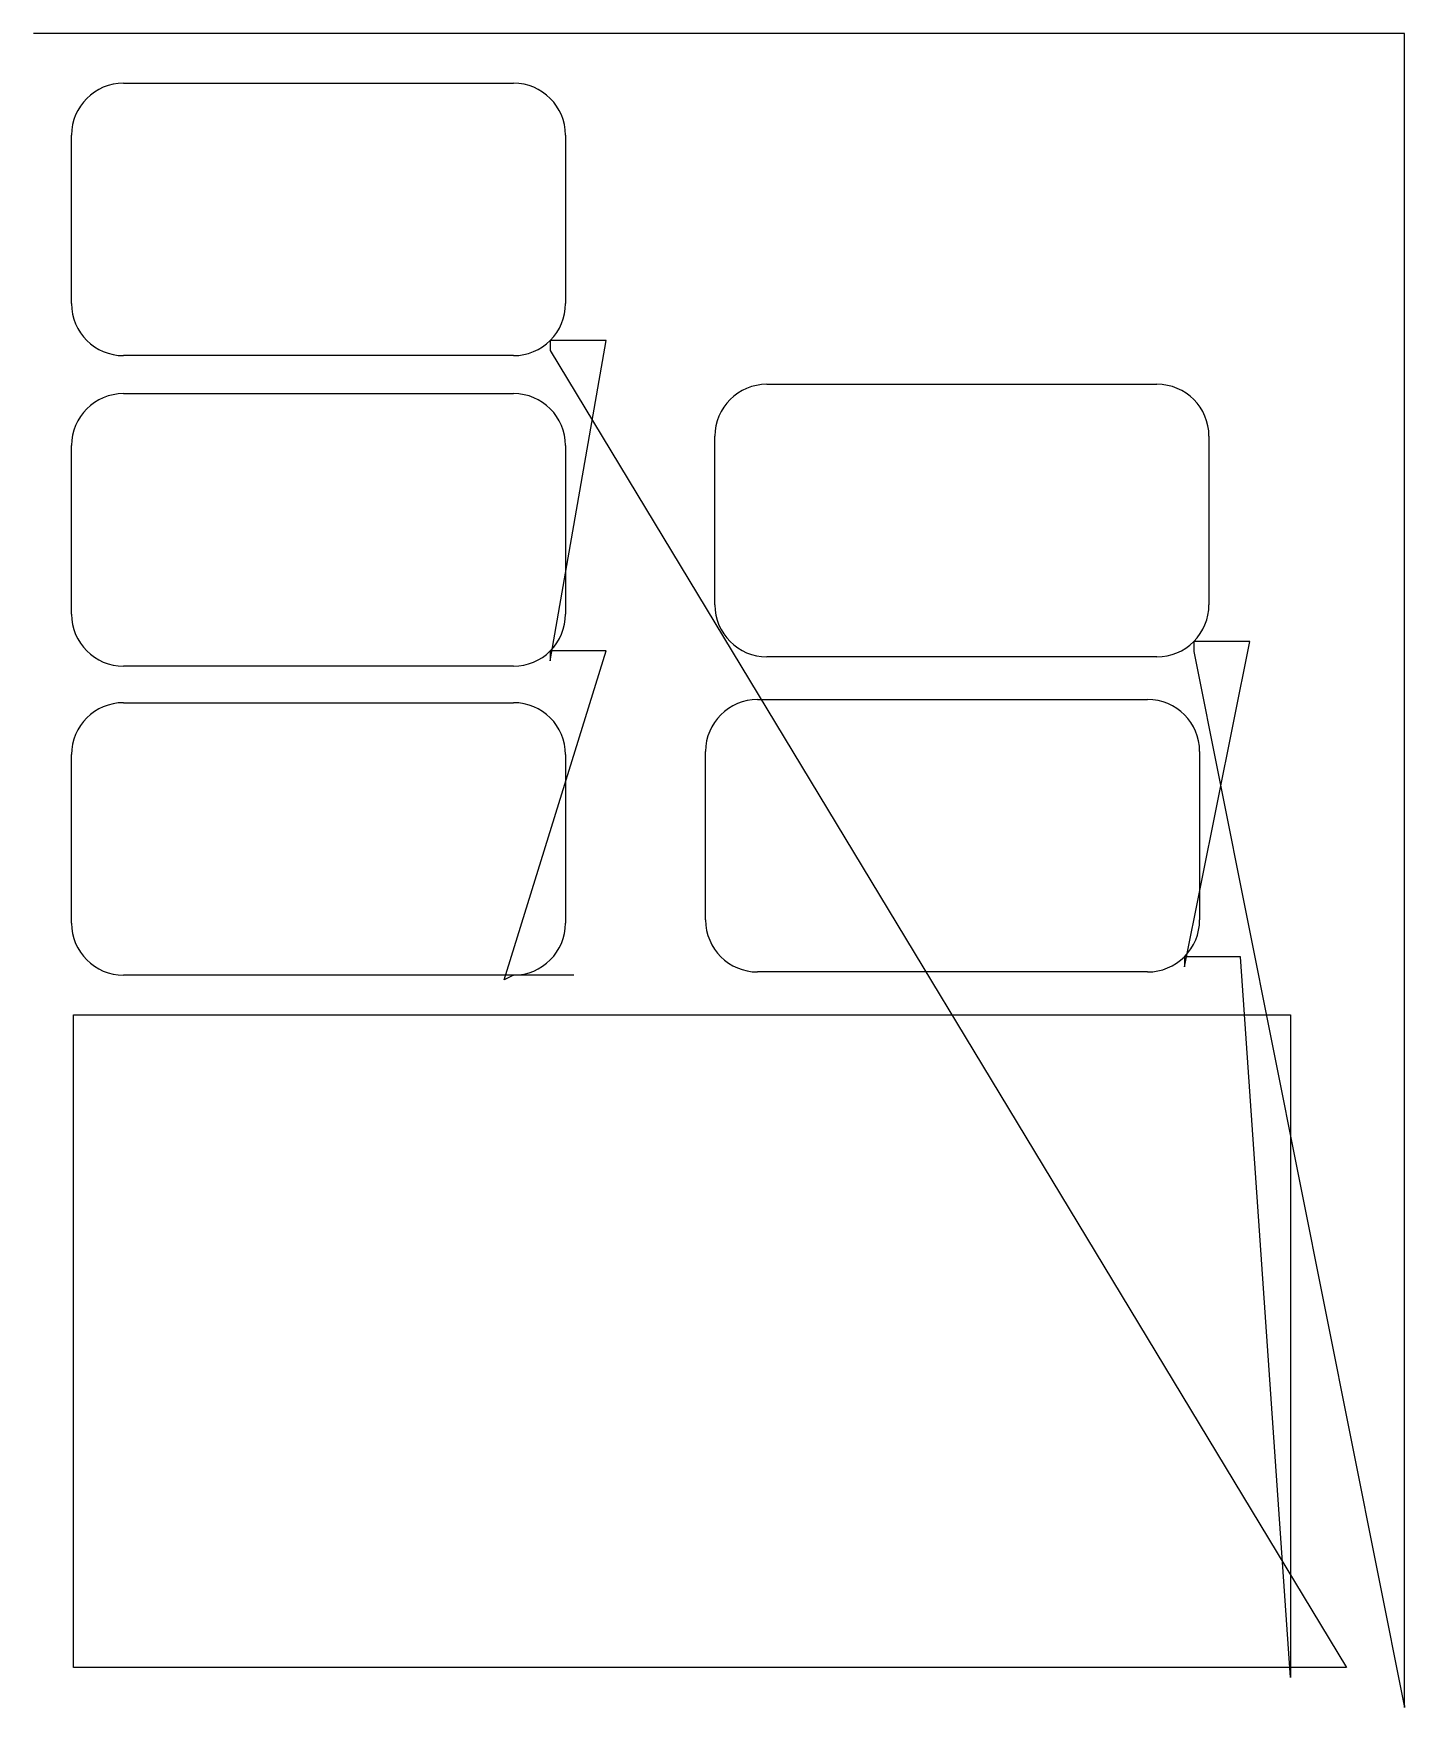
# Model space of a CAD drawing. Header units: metres. Extents: x 0 to 685, y 0 to 837.
import ezdxf

# ---------------------------------------------------------------- set-up
doc = ezdxf.new("R2010")
doc.units = ezdxf.units.M

msp = doc.modelspace()

# ---------------------------------------------------------------- linework, layer by layer
at = {"layer": 'TOOL_0'}
for p, q in [((1, 837.391), (0, 837.391)), ((685.44, 837.391), (1, 837.391)), ((685.44, 1), (685.44, 837.391)), ((45, 812.551), (240, 812.551)), ((19, 702.251), (19, 786.551)), ((266, 786.551), (266, 702.251)), ((258.385, 523.548), (286.385, 683.866)), ((286.385, 683.866), (258.385, 683.866)), ((258.385, 683.866), (258.385, 678.866)), ((258.385, 678.866), (656.5, 20.001)), ((240, 676.251), (45, 676.251)), ((366.671, 661.898), (561.671, 661.898)), ((45, 657.233), (240, 657.233)), ((19, 546.933), (19, 631.233)), ((266, 631.233), (266, 546.933)), ((340.671, 551.598), (340.671, 635.898)), ((587.671, 635.898), (587.671, 551.598)), ((235.278, 363.927), (286.385, 528.548)), ((286.385, 528.548), (258.385, 528.548)), ((258.385, 528.548), (258.385, 523.548)), ((575.407, 370.563), (608.056, 533.213)), ((608.056, 533.213), (580.056, 533.213)), ((580.056, 533.213), (580.056, 528.213)), ((580.056, 528.213), (685.44, 0)), ((240, 520.933), (45, 520.933)), ((561.671, 525.598), (366.671, 525.598)), ((45, 502.643), (240, 502.643)), ((362.022, 504.248), (557.022, 504.248)), ((336.022, 393.948), (336.022, 478.248)), ((583.022, 478.248), (583.022, 393.948)), ((19, 392.343), (19, 476.643)), ((266, 476.643), (266, 392.343)), ((603.407, 375.563), (575.407, 375.563)), ((575.407, 375.563), (575.407, 370.563)), ((628.5, 15.001), (603.407, 375.563)), ((240, 366.343), (45, 366.343)), ((240, 366.343), (235.278, 363.927)), ((270.105, 366.343), (240, 366.343)), ((557.022, 367.948), (362.022, 367.948)), ((20, 20.001), (20, 346.501)), ((20, 346.501), (628.5, 346.501)), ((628.5, 346.501), (628.5, 20.001)), ((628.5, 20.001), (20, 20.001)), ((656.5, 20.001), (628.5, 20.001)), ((628.5, 20.001), (628.5, 15.001)), ((685.44, 0), (685.44, 1)), ((685.44, 1), (685.44, 0)), ((685.44, 0), (685.44, 1))]:
    msp.add_line(p, q, dxfattribs=at)
for centre, start, end in [((45, 786.551), 90, 180), ((240, 786.551), 0, 90), ((45, 702.251), 180, 270), ((240, 702.251), 315, 0), ((240, 702.251), 270, 315), ((366.671, 635.898), 90, 180), ((561.671, 635.898), 0, 90), ((45, 631.233), 90, 180), ((240, 631.233), 0, 90), ((45, 546.933), 180, 270), ((240, 546.933), 315, 0), ((366.671, 551.598), 180, 270), ((561.671, 551.598), 315, 0), ((240, 546.933), 270, 315), ((561.671, 551.598), 270, 315), ((45, 476.643), 90, 180), ((240, 476.643), 0, 90), ((362.022, 478.248), 90, 180), ((557.022, 478.248), 0, 90), ((362.022, 393.948), 180, 270), ((557.022, 393.948), 315, 0), ((45, 392.343), 180, 270), ((240, 392.343), 270, 0), ((557.022, 393.948), 270, 315)]:
    msp.add_arc(centre, 26, start, end, dxfattribs=at)

doc.saveas('drawing.dxf')
